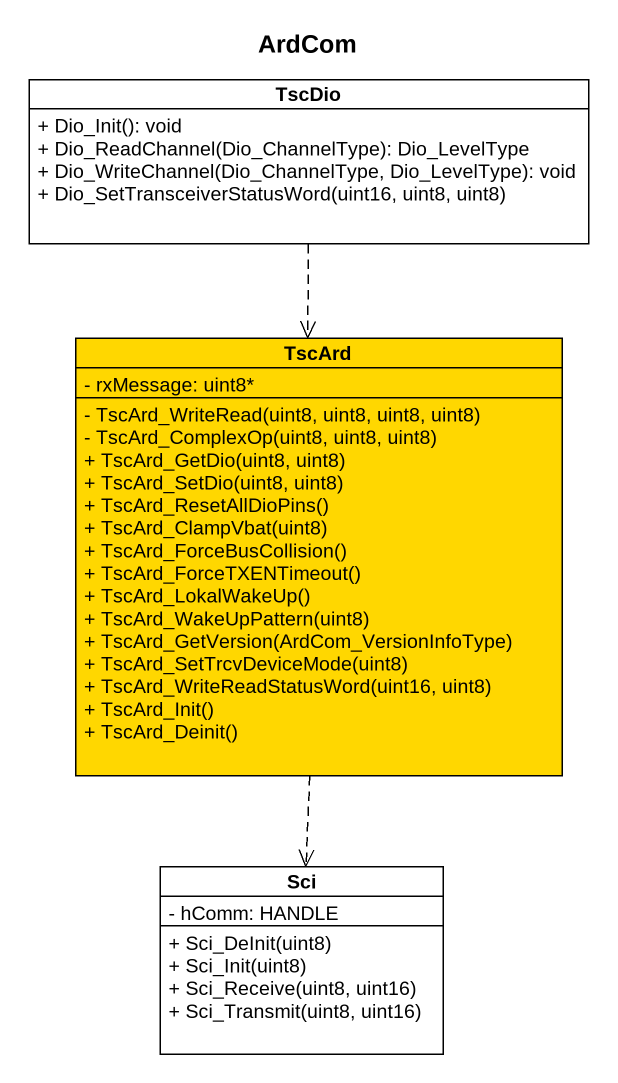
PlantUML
@startuml
title ArdCom
hide circle
hide empty members
skinparam classAttributeIconSize 0
class TscDio {
  + Dio_Init(): void
  + Dio_ReadChannel(Dio_ChannelType): Dio_LevelType
  + Dio_WriteChannel(Dio_ChannelType, Dio_LevelType): void
  + Dio_SetTransceiverStatusWord(uint16, uint8, uint8)
}
class TscArd #FFD700 {
  - rxMessage: uint8*
  - TscArd_WriteRead(uint8, uint8, uint8, uint8)
  - TscArd_ComplexOp(uint8, uint8, uint8)
  + TscArd_GetDio(uint8, uint8)
  + TscArd_SetDio(uint8, uint8)
  + TscArd_ResetAllDioPins()
  + TscArd_ClampVbat(uint8)
  + TscArd_ForceBusCollision()
  + TscArd_ForceTXENTimeout()
  + TscArd_LokalWakeUp()
  + TscArd_WakeUpPattern(uint8)
  + TscArd_GetVersion(ArdCom_VersionInfoType)
  + TscArd_SetTrcvDeviceMode(uint8)
  + TscArd_WriteReadStatusWord(uint16, uint8)
  + TscArd_Init()
  + TscArd_Deinit()
}
class Sci {
  - hComm: HANDLE
  + Sci_DeInit(uint8)
  + Sci_Init(uint8)
  + Sci_Receive(uint8, uint16)
  + Sci_Transmit(uint8, uint16)
}
TscDio ..> TscArd
TscArd ..> Sci
@enduml
